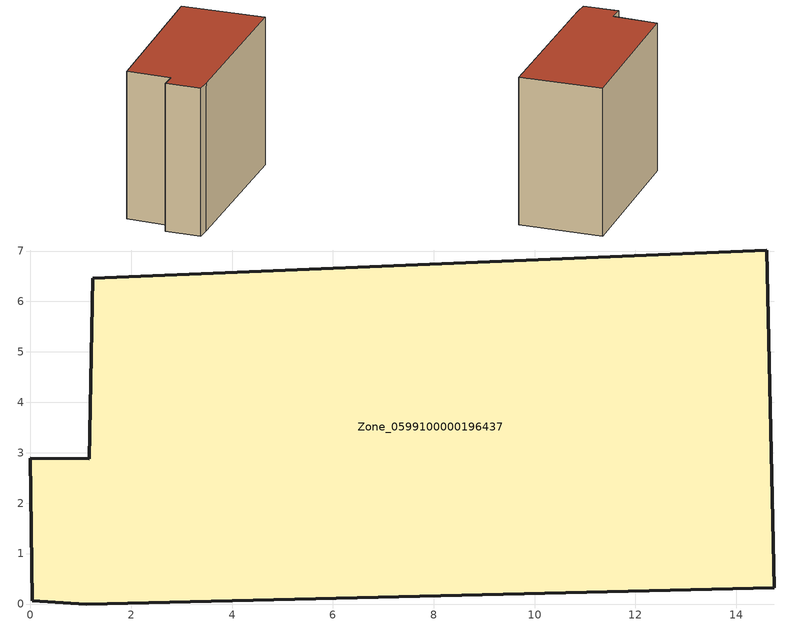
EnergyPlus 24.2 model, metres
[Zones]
Zone_0599100000196437
 floor ground (C_G): 1.11,0 0.04,0.06 0,2.89 1.17,2.88 1.24,6.46 14.61,7.02 14.75,0.32 z0
 wall outside (C_F): 0.04,0.06 1.11,0 14.75,0.32 14.61,7.02 1.24,6.46 1.17,2.88 0,2.89 0.04,0.06 z0:12.09
 roof outside (C_R): 1.11,0 14.75,0.32 14.61,7.02 1.24,6.46 1.17,2.88 0,2.89 0.04,0.06 z12.09
[BUILDING]
Pand.0599100000196437: North Axis=0; Terrain=City; Loads Convergence Tolerance Value=0.04; Temperature Convergence Tolerance Value=0.4; Solar Distribution=FullExterior; Maximum Number of Warmup Days=25; Minimum Number of Warmup Days=1
[Site:Location]
Rotterdam.The.Hague.AP_ZH_NLD Design_Conditions: Latitude=51.96; Longitude=4.45; Time Zone=1; Elevation=-4.5
[SITE:GROUNDTEMPERATURE:BUILDINGSURFACE]
18, 18, 18, 18, 18, 18, 18, 18, 18, 18, 18, 18
[MATERIAL] Thermal Absorptance=0.9; Solar Absorptance=0.7; Visible Absorptance=0.7
Name | Roughness | Thickness | Conductivity | Density | Specific Heat
G.TI.1946 | MediumSmooth | 0.15 | 1 | 540 | 1210
F.TI.1946 | Rough | 0.3 | 0.857143 | 1920 | 840
R.TI.1946 | MediumRough | 0.2 | 0.1 | 1500 | 1000
[CONSTRUCTION]
C_G: G.TI.1946
C_F: F.TI.1946
C_R: R.TI.1946
[ZONE]
Zone_0599100000196437: Type=1; Multiplier=1; Ceiling Height=Autocalculate; Volume=Autocalculate; Floor Area=autocalculate; Part of Total Floor Area=Yes
[ZONEINFILTRATION:DESIGNFLOWRATE]
Infil_Zone_0599100000196437: Zone or ZoneList or Space or SpaceList=Zone_0599100000196437; Schedule=AlwaysOn; Design Flow Rate Calculation Method=Flow/Area; Flow Rate per Floor Area=0.003; Constant Term Coefficient=1; Temperature Term Coefficient=0; Velocity Term Coefficient=0; Velocity Squared Term Coefficient=0
[HVACTEMPLATE:ZONE:IDEALLOADSAIRSYSTEM]
Zone_0599100000196437: Maximum Heating Supply Air Temperature=50; Minimum Cooling Supply Air Temperature=13; Maximum Heating Supply Air Humidity Ratio=0.0156; Minimum Cooling Supply Air Humidity Ratio=0.0077; Heating Limit=NoLimit; Cooling Limit=NoLimit; Dehumidification Control Type=ConstantSensibleHeatRatio; Cooling Sensible Heat Ratio=0.7; Dehumidification Setpoint=60; Humidification Control Type=None; Humidification Setpoint=30; Outdoor Air Method=None; Outdoor Air Flow Rate per Person=0.00944; Outdoor Air Flow Rate per Zone Floor Area=0; Outdoor Air Flow Rate per Zone=0; Demand Controlled Ventilation Type=None; Outdoor Air Economizer Type=NoEconomizer; Heat Recovery Type=None; Sensible Heat Recovery Effectiveness=0.7; Latent Heat Recovery Effectiveness=0.65
[ZONECONTROL:THERMOSTAT]
ThermostatControl_Zone_0599100000196437: Zone or ZoneList=Zone_0599100000196437; Control Type Schedule=DualSetpointControlType; Control 1=Thermostat_Zone_0599100000196437; Temperature Difference Between Cutout And Setpoint=0
[THERMOSTATSETPOINT:DUALSETPOINT]
Thermostat_Zone_0599100000196437: Heating Setpoint Temperature Schedule=HeatingSetpoint_Zone_0599100000196437; Cooling Setpoint Temperature Schedule=CoolingSetpoint_Zone_0599100000196437
[SCHEDULE:COMPACT]
HeatingSetpoint_Zone_0599100000196437: Through: 12/31, For: AllDays, Until: 24:00, 21
CoolingSetpoint_Zone_0599100000196437: Through: 12/31, For: AllDays, Until: 24:00, 24
DualSetpointControlType: Through: 12/31, For: AllDays, Until: 24:00, 4
AlwaysOn: Through: 12/31, For: AllDays, Until: 24:00, 1
